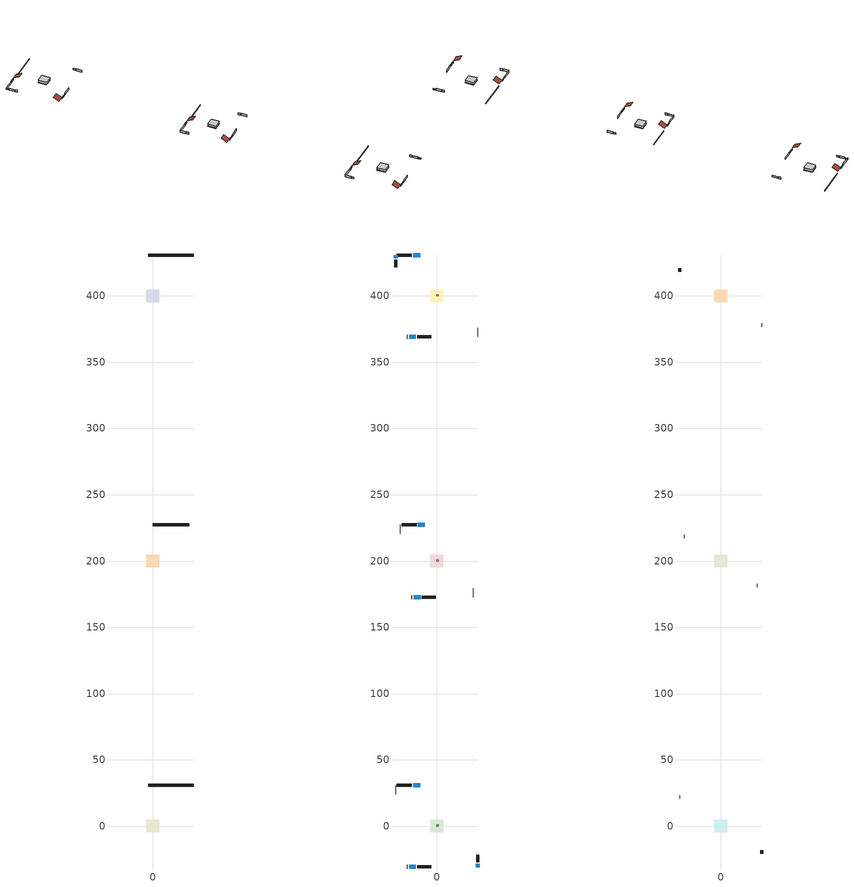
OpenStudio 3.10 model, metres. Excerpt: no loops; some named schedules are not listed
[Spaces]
unit1_crawlspace___unvented_1
 floor foundation (unit1_Slab1_construction): -4.86,-4.86 -4.86,4.86 4.86,4.86 4.86,-4.86 z-0.91
 wall foundation (unit1_FoundationWall1_construction): 30.93,30.93 -3.45,30.93 z-0.91:0
unit2_crawlspace___unvented_1
 floor foundation (unit2_Slab1_2_construction): -4.86,195.14 -4.86,204.86 4.86,204.86 4.86,195.14 z-0.91
 wall foundation (unit2_FoundationWall1_2_construction): 27.49,227.49 -0.01,227.49 z-0.91:0
unit3_crawlspace___unvented_1
 floor foundation (unit3_Slab1_3_construction): -4.86,395.14 -4.86,404.86 4.86,404.86 4.86,395.14 z-0.91
 wall foundation (unit3_FoundationWall1_3_construction): 30.93,430.93 -3.45,430.93 z-0.91:0
unit1_central_ac_and_furnace_airloop_ret_air_space
 floor adiabatic (unit1_AdiabaticConst): 0,0 0,1 1,1 1,0 z0
 wall adiabatic (unit1_AdiabaticConst): 0,0 1,0 1,1 0,1 0,0 z0:1
 ceiling adiabatic (unit1_AdiabaticConst): 1,0 1,1 0,1 0,0 z1
unit1_conditioned_space_1
 floor to unit1_crawlspace___unvented_1 (unit1_Floor1_construction): -4.86,-4.86 -4.86,4.86 4.86,4.86 4.86,-4.86 z0
 wall outside (unit1_AdiabaticWallConstruction_1): -22.73,-30.93 -21.81,-30.93 z0:2.03
 wall outside (unit1_AdiabaticWallConstruction): -20.89,-30.93 -15.67,-30.93 / 30.93,-30.93 30.93,-28.32 / -12.58,30.93 -17.79,30.93 z0:1.16
 wall outside (unit1_Wall3_construction): -14.74,-30.93 -4.23,-30.93 z0:2.44
 wall outside (unit1_Wall2_construction): 30.93,-27.39 30.93,-21.76 z0:2.44
 wall outside (unit1_Wall1_construction): -18.72,30.93 -30,30.93 z0:2.44
 wall adiabatic (unit1_Wall4_construction): -30.93,30.93 -30.93,24.05 z0:2.44
 window (unit1_WindowConstruction_2): -20.89,-30.93 -15.67,-30.93 z0:1.16
 window (unit1_WindowConstruction_1): 30.93,-30.93 30.93,-28.32 z0:1.16
 window (unit1_WindowConstruction): -12.58,30.93 -17.79,30.93 z0:1.16
 door (unit1_Door): -22.73,-30.93 -21.82,-30.93 z0:2.03
unit2_central_ac_and_furnace_airloop_ret_air_space
 floor adiabatic (unit2_AdiabaticConst): 0,200 0,201 1,201 1,200 z0
 wall adiabatic (unit2_AdiabaticConst): 0,200 1,200 1,201 0,201 0,200 z0:1
 ceiling adiabatic (unit2_AdiabaticConst): 1,200 1,201 0,201 0,200 z1
unit2_conditioned_space_1
 floor to unit2_crawlspace___unvented_1 (unit2_Floor1_2_construction): -4.86,195.14 -4.86,204.86 4.86,204.86 4.86,195.14 z0
 wall outside (unit2_AdiabaticWallConstruction_1): -19.29,172.51 -18.37,172.51 z0:2.03
 wall outside (unit2_AdiabaticWallConstruction): -17.44,172.51 -12.23,172.51 / -9.14,227.49 -14.35,227.49 z0:1.16
 wall outside (unit2_Wall3_2_construction): -11.3,172.51 -0.78,172.51 z0:2.44
 wall outside (unit2_Wall1_2_construction): -15.28,227.49 -26.56,227.49 z0:2.44
 wall adiabatic (unit2_Wall4_2_construction): -27.49,227.49 -27.49,220.61 z0:2.44
 wall adiabatic (unit2_Wall2_2_construction): 27.49,172.51 27.49,179.39 z0:2.44
 window (unit2_WindowConstruction_1): -17.44,172.51 -12.23,172.51 z0:1.16
 window (unit2_WindowConstruction): -9.14,227.49 -14.35,227.49 z0:1.16
 door (unit2_Door): -19.29,172.51 -18.37,172.51 z0:2.03
unit3_central_ac_and_furnace_airloop_ret_air_space
 floor adiabatic (unit3_AdiabaticConst): 0,400 0,401 1,401 1,400 z0
 wall adiabatic (unit3_AdiabaticConst): 0,400 1,400 1,401 0,401 0,400 z0:1
 ceiling adiabatic (unit3_AdiabaticConst): 1,400 1,401 0,401 0,400 z1
unit3_conditioned_space_1
 floor to unit3_crawlspace___unvented_1 (unit3_Floor1_3_construction): -4.86,395.14 -4.86,404.86 4.86,404.86 4.86,395.14 z0
 wall outside (unit3_AdiabaticWallConstruction_1): -22.73,369.07 -21.81,369.07 z0:2.03
 wall outside (unit3_AdiabaticWallConstruction): -30.93,430.93 -30.93,428.32 / -20.89,369.07 -15.67,369.07 / -12.58,430.93 -17.79,430.93 z0:1.16
 wall outside (unit3_Wall4_3_construction): -30.93,427.39 -30.93,421.76 z0:2.44
 wall outside (unit3_Wall3_3_construction): -14.74,369.07 -4.23,369.07 z0:2.44
 wall outside (unit3_Wall1_3_construction): -18.72,430.93 -30,430.93 z0:2.44
 wall adiabatic (unit3_Wall2_3_construction): 30.93,369.07 30.93,375.95 z0:2.44
 window (unit3_WindowConstruction_2): -30.93,430.93 -30.93,428.32 z0:1.16
 window (unit3_WindowConstruction_1): -20.89,369.07 -15.67,369.07 z0:1.16
 window (unit3_WindowConstruction): -12.58,430.93 -17.79,430.93 z0:1.16
 door (unit3_Door): -22.73,369.07 -21.82,369.07 z0:2.03
unit1_attic___vented_1
 floor to unit1_conditioned_space_1 (unit1_Floor2_construction_Reversed): -4.86,-4.86 -4.86,4.86 4.86,4.86 4.86,-4.86 z2.44
 wall outside (unit1_Wall6_construction): 30.93,-20.83 30.93,-18.4 z0:2.44
 wall adiabatic (unit1_Wall5_construction): -30.93,23.12 -30.93,20.7 z0:2.44
 roof outside (unit1_Roof2_construction): -23.66,-30.93,2.44 -23.66,-24.43,5.69 -30.93,-24.43,5.69 -30.93,-30.93,2.44
 roof outside (unit1_Roof1_construction): -11.65,30.93,2.44 -11.65,24.43,5.69 -4.38,24.43,5.69 -4.38,30.93,2.44
unit2_attic___vented_1
 floor to unit2_conditioned_space_1 (unit2_Floor2_2_construction_Reversed): -4.86,195.14 -4.86,204.86 4.86,204.86 4.86,195.14 z2.44
 wall adiabatic (unit2_Wall6_2_construction): 27.49,180.32 27.49,182.74 z0:2.44
 wall adiabatic (unit2_Wall5_2_construction): -27.49,219.68 -27.49,217.26 z0:2.44
 roof outside (unit2_Roof2_2_construction): -20.21,172.51,2.44 -20.21,179.02,5.69 -27.49,179.02,5.69 -27.49,172.51,2.44
 roof outside (unit2_Roof1_2_construction): -8.21,227.49,2.44 -8.21,220.98,5.69 -0.94,220.98,5.69 -0.94,227.49,2.44
unit3_attic___vented_1
 floor to unit3_conditioned_space_1 (unit3_Floor2_3_construction_Reversed): -4.86,395.14 -4.86,404.86 4.86,404.86 4.86,395.14 z2.44
 wall outside (unit3_Wall5_3_construction): -30.93,420.83 -30.93,418.4 z0:2.44
 wall adiabatic (unit3_Wall6_3_construction): 30.93,376.88 30.93,379.3 z0:2.44
 roof outside (unit3_Roof2_3_construction): -23.66,369.07,2.44 -23.66,375.57,5.69 -30.93,375.57,5.69 -30.93,369.07,2.44
 roof outside (unit3_Roof1_3_construction): -11.65,430.93,2.44 -11.65,424.43,5.69 -4.38,424.43,5.69 -4.38,430.93,2.44
shading: -15.37,-30.93 -21.19,-30.93 -21.19,-31.54 -15.37,-31.54 z1.46; 30.93,-28.02 30.93,-31.23 31.54,-31.23 31.54,-28.02 z1.46; -18.1,30.93 -12.28,30.93 -12.28,31.54 -18.1,31.54 z1.46; -11.92,172.51 -17.75,172.51 -17.75,171.9 -11.92,171.9 z1.46; -14.65,227.49 -8.83,227.49 -8.83,228.1 -14.65,228.1 z1.46; -30.93,428.02 -30.93,431.23 -31.54,431.23 -31.54,428.02 z1.46; -15.37,369.07 -21.19,369.07 -21.19,368.46 -15.37,368.46 z1.46; -18.1,430.93 -12.28,430.93 -12.28,431.54 -18.1,431.54 z1.46
[Site]
unit1_Buffalo_Niagara_Intl_Ap_NY: Latitude {deg}=42.93; Longitude {deg}=-78.73; Time Zone {hr}=-5; Elevation {m}=215; Terrain=Suburbs; Keep Site Location Information=Yes
[Site:GroundTemperature:Shallow]
4.30207, 2.29327, 2.1324, 3.08568, 6.91256, 10.7216, 14.0239, 16.1158, 16.2935, 14.5921, 11.374, 7.68183
[Site:WaterMainsTemperature]
Calculation Method=Schedule; Temperature Schedule=unit1_mains_temperature_schedule
[Building]
Building 1
[Construction]
unit1_AdiabaticConst: unit1_Adiabatic
unit1_furniture_construction_conditioned_space_1: unit1_furniture_material_conditioned_space_1
unit1_PartitionWallConstruction: unit1_gypsum_board, unit1_wall_stud_and_cavity_5, unit1_gypsum_board
unit1_AdiabaticWallConstruction_1: unit1_wood_siding_2, unit1_wall_rigid_ins, unit1_wall_stud_and_cavity_4, unit1_gypsum_board
unit1_Door: unit1_door_material
unit1_AdiabaticWallConstruction: unit1_wood_siding_1, unit1_wall_rigid_ins, unit1_wall_stud_and_cavity_4, unit1_gypsum_board
unit1_WindowConstruction_2; unit1_WindowConstruction_1; unit1_WindowConstruction: unit1_WindowMaterial
unit1_Slab1_construction: unit1_soil_0_5_in_
unit1_FoundationWall1_construction: unit1_concrete_8_0_in_
unit1_Floor2_construction_Reversed: unit1_gypsum_board, unit1_ceiling_stud_and_cavity, unit1_ceiling_loosefill_ins
unit1_Floor1_construction: unit1_floor_stud_and_cavity, unit1_floor_rigid_ins, unit1_osb_sheathing_0_75_in_, unit1_floor_covering
unit1_Wall6_construction: unit1_wood_siding, unit1_osb_sheathing_0_5_in__2, unit1_wall_stud_and_cavity_3
unit1_Wall5_construction: unit1_osb_sheathing_0_5_in__3, unit1_wall_stud_and_cavity_2
unit1_Wall4_construction: unit1_osb_sheathing_0_5_in__2, unit1_wall_stud_and_cavity_1, unit1_gypsum_board
unit1_Wall3_construction; unit1_Wall2_construction; unit1_Wall1_construction: unit1_wood_siding, unit1_osb_sheathing_0_5_in__1, unit1_wall_stud_and_cavity, unit1_gypsum_board
unit1_Roof2_construction; unit1_Roof1_construction: unit1_asphalt_or_fiberglass_shingles, unit1_roof_rigid_ins, unit1_osb_sheathing_0_5_in_
unit2_AdiabaticConst: unit2_Adiabatic
unit2_furniture_construction_conditioned_space_1: unit2_furniture_material_conditioned_space_1
unit2_PartitionWallConstruction: unit2_gypsum_board, unit2_wall_stud_and_cavity_4, unit2_gypsum_board
unit2_AdiabaticWallConstruction_1: unit2_wood_siding_2, unit2_wall_rigid_ins, unit2_wall_stud_and_cavity_3, unit2_gypsum_board
unit2_Door: unit2_door_material
unit2_AdiabaticWallConstruction: unit2_wood_siding_1, unit2_wall_rigid_ins, unit2_wall_stud_and_cavity_3, unit2_gypsum_board
unit2_WindowConstruction_1; unit2_WindowConstruction: unit2_WindowMaterial
unit2_Slab1_2_construction: unit2_soil_0_5_in_
unit2_FoundationWall1_2_construction: unit2_concrete_8_0_in_
unit2_Floor2_2_construction_Reversed: unit2_gypsum_board, unit2_ceiling_stud_and_cavity, unit2_ceiling_loosefill_ins
unit2_Floor1_2_construction: unit2_floor_stud_and_cavity, unit2_floor_rigid_ins, unit2_osb_sheathing_0_75_in_, unit2_floor_covering
unit2_Wall6_2_construction: unit2_osb_sheathing_0_5_in__5, unit2_wall_stud_and_cavity_2
unit2_Wall5_2_construction: unit2_osb_sheathing_0_5_in__4, unit2_wall_stud_and_cavity_2
unit2_Wall4_2_construction: unit2_osb_sheathing_0_5_in__3, unit2_wall_stud_and_cavity_1, unit2_gypsum_board
unit2_Wall3_2_construction: unit2_wood_siding, unit2_osb_sheathing_0_5_in__2, unit2_wall_stud_and_cavity, unit2_gypsum_board
unit2_Wall2_2_construction: unit2_osb_sheathing_0_5_in__2, unit2_wall_stud_and_cavity_1, unit2_gypsum_board
unit2_Wall1_2_construction: unit2_wood_siding, unit2_osb_sheathing_0_5_in__1, unit2_wall_stud_and_cavity, unit2_gypsum_board
unit2_Roof2_2_construction; unit2_Roof1_2_construction: unit2_asphalt_or_fiberglass_shingles, unit2_roof_rigid_ins, unit2_osb_sheathing_0_5_in_
unit3_AdiabaticConst: unit3_Adiabatic
unit3_furniture_construction_conditioned_space_1: unit3_furniture_material_conditioned_space_1
unit3_PartitionWallConstruction: unit3_gypsum_board, unit3_wall_stud_and_cavity_5, unit3_gypsum_board
unit3_AdiabaticWallConstruction_1: unit3_wood_siding_2, unit3_wall_rigid_ins, unit3_wall_stud_and_cavity_4, unit3_gypsum_board
unit3_Door: unit3_door_material
unit3_AdiabaticWallConstruction: unit3_wood_siding_1, unit3_wall_rigid_ins, unit3_wall_stud_and_cavity_4, unit3_gypsum_board
unit3_WindowConstruction_2; unit3_WindowConstruction_1; unit3_WindowConstruction: unit3_WindowMaterial
unit3_Slab1_3_construction: unit3_soil_0_5_in_
unit3_FoundationWall1_3_construction: unit3_concrete_8_0_in_
unit3_Floor2_3_construction_Reversed: unit3_gypsum_board, unit3_ceiling_stud_and_cavity, unit3_ceiling_loosefill_ins
unit3_Floor1_3_construction: unit3_floor_stud_and_cavity, unit3_floor_rigid_ins, unit3_osb_sheathing_0_75_in_, unit3_floor_covering
unit3_Wall6_3_construction: unit3_osb_sheathing_0_5_in__3, unit3_wall_stud_and_cavity_3
unit3_Wall5_3_construction: unit3_wood_siding, unit3_osb_sheathing_0_5_in__2, unit3_wall_stud_and_cavity_2
unit3_Wall4_3_construction; unit3_Wall3_3_construction: unit3_wood_siding, unit3_osb_sheathing_0_5_in__2, unit3_wall_stud_and_cavity, unit3_gypsum_board
unit3_Wall2_3_construction: unit3_osb_sheathing_0_5_in__2, unit3_wall_stud_and_cavity_1, unit3_gypsum_board
unit3_Wall1_3_construction: unit3_wood_siding, unit3_osb_sheathing_0_5_in__1, unit3_wall_stud_and_cavity, unit3_gypsum_board
unit3_Roof2_3_construction; unit3_Roof1_3_construction: unit3_asphalt_or_fiberglass_shingles, unit3_roof_rigid_ins, unit3_osb_sheathing_0_5_in_
[Material:NoMass] Roughness=Rough; Thermal Resistance {m2-K/W}=176.1
unit1_Adiabatic; unit2_Adiabatic; unit3_Adiabatic
[Material] Roughness=Rough
Name | Thickness {m} | Conductivity {W/m-K} | Density {kg/m3} | Specific Heat {J/kg-K} | Thermal Absorptance | Solar Absorptance | Visible Absorptance
unit1_furniture_material_conditioned_space_1; unit2_furniture_material_conditioned_space_1; unit3_furniture_material_conditioned_space_1 | 0.1524 | 0.115458 | 640.8 | 1214.23 | 0.9 | 0.6 | 0.6
unit1_wall_stud_and_cavity_5; unit2_wall_stud_and_cavity_4; unit3_wall_stud_and_cavity_5 | 0.0889 | 0.391764 | 83.0341 | 1211.67 | 0.9 | 0.7 | 0.7
unit1_wood_siding_2; unit1_wood_siding_1; unit2_wood_siding_2; unit2_wood_siding_1; unit3_wood_siding_2; unit3_wood_siding_1 | 0.0254 | 0.102417 | 544.68 | 1172.36
unit1_door_material; unit2_door_material; unit3_door_material | 0.04445 | 0.0716541 | 512.64 | 1214.23 | 0.9 | 0.7 | 0.7
unit1_wall_stud_and_cavity_4; unit2_wall_stud_and_cavity_3; unit3_wall_stud_and_cavity_4 | 0.0889 | 0.380278 | 52.3479 | 1209.89 | 0.9 | 0.7 | 0.7
unit1_wall_rigid_ins; unit2_wall_rigid_ins; unit3_wall_rigid_ins | 0.512978 | 0.029427 | 32.04 | 1214.23 | 0.9 | 0.7 | 0.7
unit1_soil_0_5_in_; unit2_soil_0_5_in_; unit3_soil_0_5_in_ | 0.0127 | 1.731 | 1842.3 | 418.7 | 0.9 | 0.7 | 0.7
unit1_concrete_8_0_in_; unit2_concrete_8_0_in_; unit3_concrete_8_0_in_ | 0.2032 | 1.803125 | 2242.8 | 837.4 | 0.9 | 0.7 | 0.7
unit1_ceiling_stud_and_cavity; unit2_ceiling_stud_and_cavity; unit3_ceiling_stud_and_cavity | 0.1397 | 0.0824711 | 65.682 | 1177.47 | 0.9 | 0.7 | 0.7
unit1_ceiling_loosefill_ins; unit2_ceiling_loosefill_ins; unit3_ceiling_loosefill_ins | 0.169333 | 0.0480833 | 16.02 | 1046.75 | 0.9 | 0.7 | 0.7
unit1_floor_covering; unit2_floor_covering; unit3_floor_covering | 0.0127 | 0.0433444 | 54.468 | 1339.84 | 0.9 | 0.6 | 0.6
unit1_osb_sheathing_0_75_in_; unit2_osb_sheathing_0_75_in_; unit3_osb_sheathing_0_75_in_ | 0.01905 | 0.115458 | 512.64 | 1214.23 | 0.9 | 0.7 | 0.7
unit1_floor_rigid_ins; unit2_floor_rigid_ins; unit3_floor_rigid_ins | 0.103632 | 0.029427 | 32.04 | 1214.23 | 0.9 | 0.7 | 0.7
unit1_floor_stud_and_cavity; unit2_floor_stud_and_cavity; unit3_floor_stud_and_cavity | 0.1397 | 0.21683 | 92.3553 | 1139.71 | 0.9 | 0.7 | 0.7
unit1_wall_stud_and_cavity_3; unit3_wall_stud_and_cavity_2 | 0.1397 | 0.727959 | 139.0536 | 1170.24 | 0.9 | 0.6 | 0.6
unit1_wall_stud_and_cavity_2; unit2_wall_stud_and_cavity_2; unit3_wall_stud_and_cavity_3 | 0.1397 | 0.393673 | 139.0536 | 1170.24 | 0.9 | 0.6 | 0.6
unit1_osb_sheathing_0_5_in__3; unit1_osb_sheathing_0_5_in__2; unit2_osb_sheathing_0_5_in__5; unit2_osb_sheathing_0_5_in__4; unit2_osb_sheathing_0_5_in__3; unit2_osb_sheathing_0_5_in__2; unit3_osb_sheathing_0_5_in__3; unit3_osb_sheathing_0_5_in__2 | 0.0127 | 0.115458 | 512.64 | 1214.23
unit1_wall_stud_and_cavity_1; unit2_wall_stud_and_cavity_1; unit3_wall_stud_and_cavity_1 | 0.1397 | 0.506836 | 139.0536 | 1170.24 | 0.9 | 0.7 | 0.7
unit1_gypsum_board; unit2_gypsum_board; unit3_gypsum_board | 0.0127 | 0.160291 | 801 | 837.4 | 0.9 | 0.6 | 0.6
unit1_wall_stud_and_cavity; unit2_wall_stud_and_cavity; unit3_wall_stud_and_cavity | 0.1397 | 0.0929022 | 139.0536 | 1170.24 | 0.9 | 0.7 | 0.7
unit1_osb_sheathing_0_5_in__1; unit2_osb_sheathing_0_5_in__1; unit3_osb_sheathing_0_5_in__1 | 0.0127 | 0.115458 | 512.64 | 1214.23 | 0.9 | 0.7 | 0.7
unit1_wood_siding; unit2_wood_siding; unit3_wood_siding | 0.0254 | 0.102417 | 544.68 | 1172.36 | 0.9 | 0.7 | 0.7
unit1_osb_sheathing_0_5_in_; unit2_osb_sheathing_0_5_in_; unit3_osb_sheathing_0_5_in_ | 0.0127 | 0.115458 | 512.64 | 1214.23 | 0.9 | 0.6 | 0.6
unit1_roof_rigid_ins; unit2_roof_rigid_ins; unit3_roof_rigid_ins | 0.00281632 | 0.029427 | 32.04 | 1214.23 | 0.9 | 0.7 | 0.7
unit1_asphalt_or_fiberglass_shingles; unit2_asphalt_or_fiberglass_shingles; unit3_asphalt_or_fiberglass_shingles | 0.00635 | 0.162714 | 1121.4 | 1465.45 | 0.9 | 0.85 | 0.85
[WindowMaterial:SimpleGlazingSystem] U-Factor {W/m2-K}=2.10086; Solar Heat Gain Coefficient=0.3
unit1_WindowMaterial; unit2_WindowMaterial; unit3_WindowMaterial
[Foundation:Kiva:Settings]
Soil Conductivity {W/m-K}=1.731; Soil Density {kg/m3}=1842.3; Soil Specific Heat {J/kg-K}=418.7; Ground Solar Absorptivity=0.9; Ground Thermal Absorptivity=0.9; Ground Surface Roughness {m}=0.03; Far-Field Width {m}=40; Deep-Ground Boundary Condition=ZeroFlux; Deep-Ground Depth {m}=40; Minimum Cell Dimension {m}=0.2; Maximum Cell Growth Coefficient=3; Simulation Timestep=Timestep
[ElectricEquipment]
Name | Electric Equipment Definition | Space or SpaceType | Schedule
unit1_mech_vent_bath_fan_0 | unit1_mech_vent_bath_fan_0 | unit1_conditioned_space_1 | unit1_mech_vent_bath_fan_0_schedule
unit1_mech_vent_range_fan_0 | unit1_mech_vent_range_fan_0 | unit1_conditioned_space_1 | unit1_mech_vent_range_fan_0_schedule
unit1_mech_vent_house_fan_cfis | unit1_mech_vent_house_fan_cfis | unit1_conditioned_space_1 | unit1_mech_vent_house_fan_cfis_schedule
unit1_mech_vent_house_fan | unit1_mech_vent_house_fan | unit1_conditioned_space_1 | unit1_mech_vent_house_fan_schedule
unit1_whole_house_fan | unit1_whole_house_fan | unit1_conditioned_space_1 | Always On Discrete
unit1_misc_plug_loads | unit1_misc_plug_loads | unit1_conditioned_space_1 | unit1_plug_loads_other
unit1_misc_tv | unit1_misc_tv | unit1_conditioned_space_1 | unit1_plug_loads_tv
unit1_cooking_range | unit1_cooking_range | unit1_conditioned_space_1 | unit1_cooking_range
unit1_fridge | unit1_fridge | unit1_conditioned_space_1 | unit1_fridge_schedule
unit1_dishwasher | unit1_dishwasher | unit1_conditioned_space_1 | unit1_dishwasher
unit1_clothes_dryer | unit1_clothes_dryer | unit1_conditioned_space_1 | unit1_clothes_dryer
unit1_clothes_washer | unit1_clothes_washer | unit1_conditioned_space_1 | unit1_clothes_washer
unit1_ceiling_fan | unit1_ceiling_fan | unit1_conditioned_space_1 | unit1_ceiling_fan
unit2_mech_vent_bath_fan_0 | unit2_mech_vent_bath_fan_0 | unit2_conditioned_space_1 | unit2_mech_vent_bath_fan_0_schedule
unit2_mech_vent_range_fan_0 | unit2_mech_vent_range_fan_0 | unit2_conditioned_space_1 | unit2_mech_vent_range_fan_0_schedule
unit2_mech_vent_house_fan_cfis | unit2_mech_vent_house_fan_cfis | unit2_conditioned_space_1 | unit2_mech_vent_house_fan_cfis_schedule
unit2_mech_vent_house_fan | unit2_mech_vent_house_fan | unit2_conditioned_space_1 | unit2_mech_vent_house_fan_schedule
unit2_whole_house_fan | unit2_whole_house_fan | unit2_conditioned_space_1 | unit2_Always_On_Discrete
unit2_misc_plug_loads | unit2_misc_plug_loads | unit2_conditioned_space_1 | unit2_plug_loads_other
unit2_misc_tv | unit2_misc_tv | unit2_conditioned_space_1 | unit2_plug_loads_tv
unit2_cooking_range | unit2_cooking_range | unit2_conditioned_space_1 | unit2_cooking_range
unit2_fridge | unit2_fridge | unit2_conditioned_space_1 | unit2_fridge_schedule
unit2_dishwasher | unit2_dishwasher | unit2_conditioned_space_1 | unit2_dishwasher
unit2_clothes_dryer | unit2_clothes_dryer | unit2_conditioned_space_1 | unit2_clothes_dryer
unit2_clothes_washer | unit2_clothes_washer | unit2_conditioned_space_1 | unit2_clothes_washer
unit2_ceiling_fan | unit2_ceiling_fan | unit2_conditioned_space_1 | unit2_ceiling_fan
unit3_mech_vent_bath_fan_0 | unit3_mech_vent_bath_fan_0 | unit3_conditioned_space_1 | unit3_mech_vent_bath_fan_0_schedule
unit3_mech_vent_range_fan_0 | unit3_mech_vent_range_fan_0 | unit3_conditioned_space_1 | unit3_mech_vent_range_fan_0_schedule
unit3_mech_vent_house_fan_cfis | unit3_mech_vent_house_fan_cfis | unit3_conditioned_space_1 | unit3_mech_vent_house_fan_cfis_schedule
unit3_mech_vent_house_fan | unit3_mech_vent_house_fan | unit3_conditioned_space_1 | unit3_mech_vent_house_fan_schedule
unit3_whole_house_fan | unit3_whole_house_fan | unit3_conditioned_space_1 | unit3_Always_On_Discrete
unit3_misc_plug_loads | unit3_misc_plug_loads | unit3_conditioned_space_1 | unit3_plug_loads_other
unit3_misc_tv | unit3_misc_tv | unit3_conditioned_space_1 | unit3_plug_loads_tv
unit3_cooking_range | unit3_cooking_range | unit3_conditioned_space_1 | unit3_cooking_range
unit3_dishwasher | unit3_dishwasher | unit3_conditioned_space_1 | unit3_dishwasher
unit3_clothes_dryer | unit3_clothes_dryer | unit3_conditioned_space_1 | unit3_clothes_dryer
unit3_clothes_washer | unit3_clothes_washer | unit3_conditioned_space_1 | unit3_clothes_washer
unit3_ceiling_fan | unit3_ceiling_fan | unit3_conditioned_space_1 | unit3_ceiling_fan
unit3_fridge | unit3_fridge | unit3_conditioned_space_1 | unit3_fridge_schedule
[ElectricEquipment:Definition] Design Level Calculation Method=EquipmentLevel
Name | Design Level {W} | Fraction Latent | Fraction Radiant | Fraction Lost
unit1_mech_vent_bath_fan_0; unit2_mech_vent_bath_fan_0; unit3_mech_vent_bath_fan_0 | 15 | 0 | 0 | 1
unit1_mech_vent_range_fan_0; unit2_mech_vent_range_fan_0; unit3_mech_vent_range_fan_0 | 30 | 0 | 0 | 1
unit1_mech_vent_house_fan_cfis; unit2_mech_vent_house_fan_cfis; unit3_mech_vent_house_fan_cfis | 0 | 0 | 0 | 0
unit1_mech_vent_house_fan; unit1_whole_house_fan; unit2_mech_vent_house_fan; unit2_whole_house_fan; unit3_mech_vent_house_fan; unit3_whole_house_fan | 0 | 0 | 0 | 1
unit1_misc_plug_loads | 172.229 | 0.045 | 0.513 | 0.1
unit1_misc_tv | 328.855 | 0 | 0.6 | 0
unit1_cooking_range | 227.615 | 0.16 | 0.384 | 0.2
unit1_fridge; unit2_fridge; unit3_fridge | 74.7717 | 0 | 0.6 | 0
unit1_dishwasher | 1239.2 | 0.3 | 0.18 | 0.4
unit1_clothes_dryer | 1291.22 | 0.015 | 0.081 | 0.85
unit1_clothes_washer | 1633.53 | 0.03 | 0.162 | 0.7
unit1_ceiling_fan | 27.5993 | 0 | 0.558 | 0
unit2_misc_plug_loads | 173.138 | 0.045 | 0.513 | 0.1
unit2_misc_tv | 328.852 | 0 | 0.6 | 0
unit2_cooking_range | 178.198 | 0.16 | 0.384 | 0.2
unit2_dishwasher | 1738.7 | 0.3 | 0.18 | 0.4
unit2_clothes_dryer | 783.344 | 0.015 | 0.081 | 0.85
unit2_clothes_washer | 1137.65 | 0.03 | 0.162 | 0.7
unit2_ceiling_fan | 28.0058 | 0 | 0.558 | 0
unit3_misc_plug_loads | 173.242 | 0.045 | 0.513 | 0.1
unit3_misc_tv | 338.315 | 0 | 0.6 | 0
unit3_cooking_range | 190.724 | 0.16 | 0.384 | 0.2
unit3_dishwasher | 2297.57 | 0.3 | 0.18 | 0.4
unit3_clothes_dryer | 973.603 | 0.015 | 0.081 | 0.85
unit3_clothes_washer | 1251.72 | 0.03 | 0.162 | 0.7
unit3_ceiling_fan | 27.855 | 0 | 0.558 | 0
[EnergyManagementSystem:Actuator]
Name | Actuated Component | Actuated Component Type | Actuated Component Control Type | Zone or Space
unit1_mech_vent_house_fan_latent_load_act | unit1_mech_vent_house_fan_latent_load | OtherEquipment | Power Level | unit1_conditioned_space_1
unit1_mech_vent_house_fan_sensible_load_act | unit1_mech_vent_house_fan_sensible_load | OtherEquipment | Power Level | unit1_conditioned_space_1
unit1_mech_vent_house_fan_cfis_act | unit1_mech_vent_house_fan_cfis | ElectricEquipment | Electricity Rate | unit1_conditioned_space_1
unit1_whole_house_fan_act | unit1_whole_house_fan | ElectricEquipment | Electricity Rate | unit1_conditioned_space_1
unit1_central_ac_and_furnace_airloop_0_SupSensLkToDZ_act | unit1_central_ac_and_furnace_airloop_0_SupSensLkToDZ | OtherEquipment | Power Level | unit1_crawlspace___unvented_1
unit1_central_ac_and_furnace_airloop_0_RetCondToDZ_act | unit1_central_ac_and_furnace_airloop_0_RetCondToDZ | OtherEquipment | Power Level | unit1_crawlspace___unvented_1
unit1_central_ac_and_furnace_airloop_0_SupCondToDZ_act | unit1_central_ac_and_furnace_airloop_0_SupCondToDZ | OtherEquipment | Power Level | unit1_crawlspace___unvented_1
unit1_central_ac_and_furnace_airloop_0_RetLatLkToRP_act | unit1_central_ac_and_furnace_airloop_0_RetLatLkToRP | OtherEquipment | Power Level | unit1_central_ac_and_furnace_airloop_ret_air_space
unit1_central_ac_and_furnace_airloop_0_RetSensLkToRP_act | unit1_central_ac_and_furnace_airloop_0_RetSensLkToRP | OtherEquipment | Power Level | unit1_central_ac_and_furnace_airloop_ret_air_space
unit1_central_ac_and_furnace_airloop_0_RetCondToRP_act | unit1_central_ac_and_furnace_airloop_0_RetCondToRP | OtherEquipment | Power Level | unit1_central_ac_and_furnace_airloop_ret_air_space
unit1_central_ac_and_furnace_airloop_0_SupCondToLv_act | unit1_central_ac_and_furnace_airloop_0_SupCondToLv | OtherEquipment | Power Level | unit1_conditioned_space_1
unit1_central_ac_and_furnace_airloop_0_SupLatLkToCond_act | unit1_central_ac_and_furnace_airloop_0_SupLatLkToCond | OtherEquipment | Power Level | unit1_conditioned_space_1
unit1_central_ac_and_furnace_airloop_0_SupSensLkToCond_act | unit1_central_ac_and_furnace_airloop_0_SupSensLkToCond | OtherEquipment | Power Level | unit1_conditioned_space_1
unit1_central_ac_and_furnace_airloop_0_SupLatLkToDZ_act | unit1_central_ac_and_furnace_airloop_0_SupLatLkToDZ | OtherEquipment | Power Level | unit1_crawlspace___unvented_1
unit1_water_heater_ec_adj_act | unit1_water_heater_energy_adjustment1 | OtherEquipment | Power Level | unit1_conditioned_space_1
unit2_mech_vent_house_fan_latent_load_act | unit2_mech_vent_house_fan_latent_load | OtherEquipment | Power Level | unit2_conditioned_space_1
unit2_mech_vent_house_fan_sensible_load_act | unit2_mech_vent_house_fan_sensible_load | OtherEquipment | Power Level | unit2_conditioned_space_1
unit2_mech_vent_house_fan_cfis_act | unit2_mech_vent_house_fan_cfis | ElectricEquipment | Electricity Rate | unit2_conditioned_space_1
unit2_whole_house_fan_act | unit2_whole_house_fan | ElectricEquipment | Electricity Rate | unit2_conditioned_space_1
unit2_central_ac_and_furnace_airloop_0_SupLatLkToDZ_act | unit2_central_ac_and_furnace_airloop_0_SupLatLkToDZ | OtherEquipment | Power Level | unit2_crawlspace___unvented_1
unit2_central_ac_and_furnace_airloop_0_SupSensLkToDZ_act | unit2_central_ac_and_furnace_airloop_0_SupSensLkToDZ | OtherEquipment | Power Level | unit2_crawlspace___unvented_1
unit2_central_ac_and_furnace_airloop_0_RetCondToDZ_act | unit2_central_ac_and_furnace_airloop_0_RetCondToDZ | OtherEquipment | Power Level | unit2_crawlspace___unvented_1
unit2_central_ac_and_furnace_airloop_0_SupCondToDZ_act | unit2_central_ac_and_furnace_airloop_0_SupCondToDZ | OtherEquipment | Power Level | unit2_crawlspace___unvented_1
unit2_central_ac_and_furnace_airloop_0_RetLatLkToRP_act | unit2_central_ac_and_furnace_airloop_0_RetLatLkToRP | OtherEquipment | Power Level | unit2_central_ac_and_furnace_airloop_ret_air_space
unit2_central_ac_and_furnace_airloop_0_RetSensLkToRP_act | unit2_central_ac_and_furnace_airloop_0_RetSensLkToRP | OtherEquipment | Power Level | unit2_central_ac_and_furnace_airloop_ret_air_space
unit2_central_ac_and_furnace_airloop_0_RetCondToRP_act | unit2_central_ac_and_furnace_airloop_0_RetCondToRP | OtherEquipment | Power Level | unit2_central_ac_and_furnace_airloop_ret_air_space
unit2_central_ac_and_furnace_airloop_0_SupCondToLv_act | unit2_central_ac_and_furnace_airloop_0_SupCondToLv | OtherEquipment | Power Level | unit2_conditioned_space_1
unit2_central_ac_and_furnace_airloop_0_SupLatLkToCond_act | unit2_central_ac_and_furnace_airloop_0_SupLatLkToCond | OtherEquipment | Power Level | unit2_conditioned_space_1
unit2_central_ac_and_furnace_airloop_0_SupSensLkToCond_act | unit2_central_ac_and_furnace_airloop_0_SupSensLkToCond | OtherEquipment | Power Level | unit2_conditioned_space_1
unit2_water_heater_ec_adj_act | unit2_water_heater_energy_adjustment1 | OtherEquipment | Power Level | unit2_conditioned_space_1
unit3_mech_vent_house_fan_latent_load_act | unit3_mech_vent_house_fan_latent_load | OtherEquipment | Power Level | unit3_conditioned_space_1
unit3_mech_vent_house_fan_sensible_load_act | unit3_mech_vent_house_fan_sensible_load | OtherEquipment | Power Level | unit3_conditioned_space_1
unit3_mech_vent_house_fan_cfis_act | unit3_mech_vent_house_fan_cfis | ElectricEquipment | Electricity Rate | unit3_conditioned_space_1
unit3_whole_house_fan_act | unit3_whole_house_fan | ElectricEquipment | Electricity Rate | unit3_conditioned_space_1
unit3_central_ac_and_furnace_airloop_0_SupLatLkToDZ_act | unit3_central_ac_and_furnace_airloop_0_SupLatLkToDZ | OtherEquipment | Power Level | unit3_crawlspace___unvented_1
unit3_central_ac_and_furnace_airloop_0_SupSensLkToDZ_act | unit3_central_ac_and_furnace_airloop_0_SupSensLkToDZ | OtherEquipment | Power Level | unit3_crawlspace___unvented_1
unit3_central_ac_and_furnace_airloop_0_RetCondToDZ_act | unit3_central_ac_and_furnace_airloop_0_RetCondToDZ | OtherEquipment | Power Level | unit3_crawlspace___unvented_1
unit3_central_ac_and_furnace_airloop_0_SupCondToDZ_act | unit3_central_ac_and_furnace_airloop_0_SupCondToDZ | OtherEquipment | Power Level | unit3_crawlspace___unvented_1
unit3_central_ac_and_furnace_airloop_0_RetLatLkToRP_act | unit3_central_ac_and_furnace_airloop_0_RetLatLkToRP | OtherEquipment | Power Level | unit3_central_ac_and_furnace_airloop_ret_air_space
unit3_central_ac_and_furnace_airloop_0_RetSensLkToRP_act | unit3_central_ac_and_furnace_airloop_0_RetSensLkToRP | OtherEquipment | Power Level | unit3_central_ac_and_furnace_airloop_ret_air_space
unit3_central_ac_and_furnace_airloop_0_RetCondToRP_act | unit3_central_ac_and_furnace_airloop_0_RetCondToRP | OtherEquipment | Power Level | unit3_central_ac_and_furnace_airloop_ret_air_space
unit3_central_ac_and_furnace_airloop_0_SupCondToLv_act | unit3_central_ac_and_furnace_airloop_0_SupCondToLv | OtherEquipment | Power Level | unit3_conditioned_space_1
unit3_central_ac_and_furnace_airloop_0_SupLatLkToCond_act | unit3_central_ac_and_furnace_airloop_0_SupLatLkToCond | OtherEquipment | Power Level | unit3_conditioned_space_1
unit3_central_ac_and_furnace_airloop_0_SupSensLkToCond_act | unit3_central_ac_and_furnace_airloop_0_SupSensLkToCond | OtherEquipment | Power Level | unit3_conditioned_space_1
unit3_water_heater_ec_adj_act | unit3_water_heater_energy_adjustment1 | OtherEquipment | Power Level | unit3_conditioned_space_1
[SpaceInfiltration:DesignFlowRate] Density Basis=Outdoor
Name | Space or SpaceType | Schedule | Design Flow Rate Calculation Method | Design Flow Rate {m3/s} | Air Changes per Hour {1/hr} | Constant Term Coefficient | Temperature Term Coefficient | Velocity Term Coefficient | Velocity Squared Term Coefficient
unit1_infil_flow; unit1_whole_house_fan_flow; unit1_natural_vent_flow | unit1_conditioned_space_1 | Always On Discrete | Flow/Space | 0
unit1_crawlspace_unvented_1_duct_leakage_imbalance_infil_flow | unit1_crawlspace___unvented_1 | Always On Discrete | Flow/Space | 0
unit1_infil_crawlspace___unvented_1 | unit1_crawlspace___unvented_1 | Always On Discrete | AirChanges/Hour |  | 0.1 | 1 | 0 | 0 | 0
unit2_infil_flow; unit2_whole_house_fan_flow; unit2_natural_vent_flow | unit2_conditioned_space_1 | unit2_Always_On_Discrete | Flow/Space | 0
unit2_crawlspace_unvented_1_duct_leakage_imbalance_infil_flow | unit2_crawlspace___unvented_1 | unit2_Always_On_Discrete | Flow/Space | 0
unit2_infil_crawlspace___unvented_1 | unit2_crawlspace___unvented_1 | unit2_Always_On_Discrete | AirChanges/Hour |  | 0.1 | 1 | 0 | 0 | 0
unit3_infil_flow; unit3_whole_house_fan_flow; unit3_natural_vent_flow | unit3_conditioned_space_1 | unit3_Always_On_Discrete | Flow/Space | 0
unit3_crawlspace_unvented_1_duct_leakage_imbalance_infil_flow | unit3_crawlspace___unvented_1 | unit3_Always_On_Discrete | Flow/Space | 0
unit3_infil_crawlspace___unvented_1 | unit3_crawlspace___unvented_1 | unit3_Always_On_Discrete | AirChanges/Hour |  | 0.1 | 1 | 0 | 0 | 0
[OtherEquipment]
Name | Other Equipment Definition | Space or SpaceType | Schedule | Fuel Type
unit1_mech_vent_house_fan_latent_load | unit1_mech_vent_house_fan_latent_load | unit1_conditioned_space_1 | Always On Discrete
unit1_mech_vent_house_fan_sensible_load | unit1_mech_vent_house_fan_sensible_load | unit1_conditioned_space_1 | Always On Discrete
unit1_central_ac_and_furnace_airloop_0_SupLatLkToDZ | unit1_central_ac_and_furnace_airloop_0_SupLatLkToDZ | unit1_crawlspace___unvented_1 | Always On Discrete
unit1_central_ac_and_furnace_airloop_0_SupSensLkToDZ | unit1_central_ac_and_furnace_airloop_0_SupSensLkToDZ | unit1_crawlspace___unvented_1 | Always On Discrete
unit1_central_ac_and_furnace_airloop_0_RetCondToDZ | unit1_central_ac_and_furnace_airloop_0_RetCondToDZ | unit1_crawlspace___unvented_1 | Always On Discrete
unit1_central_ac_and_furnace_airloop_0_SupCondToDZ | unit1_central_ac_and_furnace_airloop_0_SupCondToDZ | unit1_crawlspace___unvented_1 | Always On Discrete
unit1_central_ac_and_furnace_airloop_0_RetLatLkToRP | unit1_central_ac_and_furnace_airloop_0_RetLatLkToRP | unit1_central_ac_and_furnace_airloop_ret_air_space | Always On Discrete
unit1_central_ac_and_furnace_airloop_0_RetSensLkToRP | unit1_central_ac_and_furnace_airloop_0_RetSensLkToRP | unit1_central_ac_and_furnace_airloop_ret_air_space | Always On Discrete
unit1_central_ac_and_furnace_airloop_0_RetCondToRP | unit1_central_ac_and_furnace_airloop_0_RetCondToRP | unit1_central_ac_and_furnace_airloop_ret_air_space | Always On Discrete
unit1_central_ac_and_furnace_airloop_0_SupCondToLv | unit1_central_ac_and_furnace_airloop_0_SupCondToLv | unit1_conditioned_space_1 | Always On Discrete
unit1_central_ac_and_furnace_airloop_0_SupLatLkToCond | unit1_central_ac_and_furnace_airloop_0_SupLatLkToCond | unit1_conditioned_space_1 | Always On Discrete
unit1_central_ac_and_furnace_airloop_0_SupSensLkToCond | unit1_central_ac_and_furnace_airloop_0_SupSensLkToCond | unit1_conditioned_space_1 | Always On Discrete
unit1_general_water_use_latent | unit1_general_water_use_latent | unit1_conditioned_space_1 | unit1_general_water_use_schedule
unit1_general_water_use_sensible | unit1_general_water_use_sensible | unit1_conditioned_space_1 | unit1_general_water_use_schedule
unit1_cooking_range_1 | unit1_cooking_range_2 | unit1_conditioned_space_1 | unit1_cooking_range | NaturalGas
unit1_clothes_dryer_1 | unit1_clothes_dryer_2 | unit1_conditioned_space_1 | unit1_clothes_dryer | NaturalGas
unit1_water_heater_energy_adjustment1 | unit1_water_heater_energy_adjustment1 | unit1_conditioned_space_1 | Always On Discrete | NaturalGas
unit2_mech_vent_house_fan_latent_load | unit2_mech_vent_house_fan_latent_load | unit2_conditioned_space_1 | unit2_Always_On_Discrete
unit2_mech_vent_house_fan_sensible_load | unit2_mech_vent_house_fan_sensible_load | unit2_conditioned_space_1 | unit2_Always_On_Discrete
unit2_central_ac_and_furnace_airloop_0_SupLatLkToDZ | unit2_central_ac_and_furnace_airloop_0_SupLatLkToDZ | unit2_crawlspace___unvented_1 | unit2_Always_On_Discrete
unit2_central_ac_and_furnace_airloop_0_SupSensLkToDZ | unit2_central_ac_and_furnace_airloop_0_SupSensLkToDZ | unit2_crawlspace___unvented_1 | unit2_Always_On_Discrete
unit2_central_ac_and_furnace_airloop_0_RetCondToDZ | unit2_central_ac_and_furnace_airloop_0_RetCondToDZ | unit2_crawlspace___unvented_1 | unit2_Always_On_Discrete
unit2_central_ac_and_furnace_airloop_0_SupCondToDZ | unit2_central_ac_and_furnace_airloop_0_SupCondToDZ | unit2_crawlspace___unvented_1 | unit2_Always_On_Discrete
unit2_central_ac_and_furnace_airloop_0_RetLatLkToRP | unit2_central_ac_and_furnace_airloop_0_RetLatLkToRP | unit2_central_ac_and_furnace_airloop_ret_air_space | unit2_Always_On_Discrete
unit2_central_ac_and_furnace_airloop_0_RetSensLkToRP | unit2_central_ac_and_furnace_airloop_0_RetSensLkToRP | unit2_central_ac_and_furnace_airloop_ret_air_space | unit2_Always_On_Discrete
unit2_central_ac_and_furnace_airloop_0_RetCondToRP | unit2_central_ac_and_furnace_airloop_0_RetCondToRP | unit2_central_ac_and_furnace_airloop_ret_air_space | unit2_Always_On_Discrete
unit2_central_ac_and_furnace_airloop_0_SupCondToLv | unit2_central_ac_and_furnace_airloop_0_SupCondToLv | unit2_conditioned_space_1 | unit2_Always_On_Discrete
unit2_central_ac_and_furnace_airloop_0_SupLatLkToCond | unit2_central_ac_and_furnace_airloop_0_SupLatLkToCond | unit2_conditioned_space_1 | unit2_Always_On_Discrete
unit2_central_ac_and_furnace_airloop_0_SupSensLkToCond | unit2_central_ac_and_furnace_airloop_0_SupSensLkToCond | unit2_conditioned_space_1 | unit2_Always_On_Discrete
unit2_general_water_use_latent | unit2_general_water_use_latent | unit2_conditioned_space_1 | unit2_general_water_use_schedule
unit2_general_water_use_sensible | unit2_general_water_use_sensible | unit2_conditioned_space_1 | unit2_general_water_use_schedule
unit2_cooking_range_1 | unit2_cooking_range_2 | unit2_conditioned_space_1 | unit2_cooking_range | NaturalGas
unit2_clothes_dryer_1 | unit2_clothes_dryer_2 | unit2_conditioned_space_1 | unit2_clothes_dryer | NaturalGas
unit2_water_heater_energy_adjustment1 | unit2_water_heater_energy_adjustment1 | unit2_conditioned_space_1 | unit2_Always_On_Discrete | NaturalGas
unit3_mech_vent_house_fan_latent_load | unit3_mech_vent_house_fan_latent_load | unit3_conditioned_space_1 | unit3_Always_On_Discrete
unit3_central_ac_and_furnace_airloop_0_SupLatLkToDZ | unit3_central_ac_and_furnace_airloop_0_SupLatLkToDZ | unit3_crawlspace___unvented_1 | unit3_Always_On_Discrete
unit3_central_ac_and_furnace_airloop_0_SupSensLkToDZ | unit3_central_ac_and_furnace_airloop_0_SupSensLkToDZ | unit3_crawlspace___unvented_1 | unit3_Always_On_Discrete
unit3_central_ac_and_furnace_airloop_0_RetCondToDZ | unit3_central_ac_and_furnace_airloop_0_RetCondToDZ | unit3_crawlspace___unvented_1 | unit3_Always_On_Discrete
unit3_central_ac_and_furnace_airloop_0_SupCondToDZ | unit3_central_ac_and_furnace_airloop_0_SupCondToDZ | unit3_crawlspace___unvented_1 | unit3_Always_On_Discrete
unit3_central_ac_and_furnace_airloop_0_RetLatLkToRP | unit3_central_ac_and_furnace_airloop_0_RetLatLkToRP | unit3_central_ac_and_furnace_airloop_ret_air_space | unit3_Always_On_Discrete
unit3_central_ac_and_furnace_airloop_0_RetSensLkToRP | unit3_central_ac_and_furnace_airloop_0_RetSensLkToRP | unit3_central_ac_and_furnace_airloop_ret_air_space | unit3_Always_On_Discrete
unit3_central_ac_and_furnace_airloop_0_RetCondToRP | unit3_central_ac_and_furnace_airloop_0_RetCondToRP | unit3_central_ac_and_furnace_airloop_ret_air_space | unit3_Always_On_Discrete
unit3_central_ac_and_furnace_airloop_0_SupCondToLv | unit3_central_ac_and_furnace_airloop_0_SupCondToLv | unit3_conditioned_space_1 | unit3_Always_On_Discrete
unit3_central_ac_and_furnace_airloop_0_SupLatLkToCond | unit3_central_ac_and_furnace_airloop_0_SupLatLkToCond | unit3_conditioned_space_1 | unit3_Always_On_Discrete
unit3_central_ac_and_furnace_airloop_0_SupSensLkToCond | unit3_central_ac_and_furnace_airloop_0_SupSensLkToCond | unit3_conditioned_space_1 | unit3_Always_On_Discrete
unit3_general_water_use_latent | unit3_general_water_use_latent | unit3_conditioned_space_1 | unit3_general_water_use_schedule
unit3_general_water_use_sensible | unit3_general_water_use_sensible | unit3_conditioned_space_1 | unit3_general_water_use_schedule
unit3_cooking_range_1 | unit3_cooking_range_2 | unit3_conditioned_space_1 | unit3_cooking_range | NaturalGas
unit3_clothes_dryer_1 | unit3_clothes_dryer_2 | unit3_conditioned_space_1 | unit3_clothes_dryer | NaturalGas
unit3_water_heater_energy_adjustment1 | unit3_water_heater_energy_adjustment1 | unit3_conditioned_space_1 | unit3_Always_On_Discrete | NaturalGas
unit3_mech_vent_house_fan_sensible_load | unit3_mech_vent_house_fan_sensible_load | unit3_conditioned_space_1 | unit3_Always_On_Discrete
[OtherEquipment:Definition] Design Level Calculation Method=EquipmentLevel
Name | Design Level {W} | Fraction Latent | Fraction Radiant | Fraction Lost
unit1_mech_vent_house_fan_latent_load; unit1_central_ac_and_furnace_airloop_0_SupLatLkToDZ; unit1_central_ac_and_furnace_airloop_0_RetLatLkToRP; unit1_central_ac_and_furnace_airloop_0_SupLatLkToCond; unit2_mech_vent_house_fan_latent_load; unit2_central_ac_and_furnace_airloop_0_SupLatLkToDZ; unit2_central_ac_and_furnace_airloop_0_RetLatLkToRP; unit2_central_ac_and_furnace_airloop_0_SupLatLkToCond; unit3_mech_vent_house_fan_latent_load; unit3_central_ac_and_furnace_airloop_0_SupLatLkToDZ; unit3_central_ac_and_furnace_airloop_0_RetLatLkToRP; unit3_central_ac_and_furnace_airloop_0_SupLatLkToCond | 0 | 1 | 0 | 0
unit1_mech_vent_house_fan_sensible_load; unit1_central_ac_and_furnace_airloop_0_SupSensLkToDZ; unit1_central_ac_and_furnace_airloop_0_RetCondToDZ; unit1_central_ac_and_furnace_airloop_0_SupCondToDZ; unit1_central_ac_and_furnace_airloop_0_RetSensLkToRP; unit1_central_ac_and_furnace_airloop_0_RetCondToRP; unit1_central_ac_and_furnace_airloop_0_SupCondToLv; unit1_central_ac_and_furnace_airloop_0_SupSensLkToCond; unit2_mech_vent_house_fan_sensible_load; unit2_central_ac_and_furnace_airloop_0_SupSensLkToDZ; unit2_central_ac_and_furnace_airloop_0_RetCondToDZ; unit2_central_ac_and_furnace_airloop_0_SupCondToDZ; unit2_central_ac_and_furnace_airloop_0_RetSensLkToRP; unit2_central_ac_and_furnace_airloop_0_RetCondToRP; unit2_central_ac_and_furnace_airloop_0_SupCondToLv; unit2_central_ac_and_furnace_airloop_0_SupSensLkToCond; unit3_mech_vent_house_fan_sensible_load; unit3_central_ac_and_furnace_airloop_0_SupSensLkToDZ; unit3_central_ac_and_furnace_airloop_0_RetCondToDZ; unit3_central_ac_and_furnace_airloop_0_SupCondToDZ; unit3_central_ac_and_furnace_airloop_0_RetSensLkToRP; unit3_central_ac_and_furnace_airloop_0_RetCondToRP; unit3_central_ac_and_furnace_airloop_0_SupCondToLv; unit3_central_ac_and_furnace_airloop_0_SupSensLkToCond | 0 | 0 | 0 | 0
unit1_general_water_use_latent; unit2_general_water_use_latent; unit3_general_water_use_latent | 35.5144 | 1 | 0 | 0
unit1_general_water_use_sensible; unit2_general_water_use_sensible; unit3_general_water_use_sensible | -35.0009 | 0 | 0.6 | 0
unit1_cooking_range_2 | 6670.73 | 0.16 | 0.384 | 0.2
unit1_clothes_dryer_2 | 17154 | 0.015 | 0.081 | 0.85
unit1_water_heater_energy_adjustment1; unit2_water_heater_energy_adjustment1; unit3_water_heater_energy_adjustment1 | 0.01 | 0 | 0 | 1
unit2_cooking_range_2 | 5222.47 | 0.16 | 0.384 | 0.2
unit2_clothes_dryer_2 | 10406.9 | 0.015 | 0.081 | 0.85
unit3_cooking_range_2 | 5589.56 | 0.16 | 0.384 | 0.2
unit3_clothes_dryer_2 | 12934.5 | 0.015 | 0.081 | 0.85
[SpaceInfiltration:EffectiveLeakageArea] Effective Air Leakage Area {cm2}=3152.19; Stack Coefficient=0.000151219; Wind Coefficient=1.21011e-05
Name | Space or SpaceType | Schedule
unit1_infil_attic___vented_1 | unit1_attic___vented_1 | Always On Discrete
unit2_infil_attic___vented_1 | unit2_attic___vented_1 | unit2_Always_On_Discrete
unit3_infil_attic___vented_1 | unit3_attic___vented_1 | unit3_Always_On_Discrete
[ZoneMixing] Design Flow Rate Calculation Method=Flow/Zone; Design Flow Rate {m3/s}=0
Name | Zone or Space | Schedule | Source Zone or Space
unit1_whole_house_fan_mix | unit1_attic___vented | Always On Continuous | unit1_conditioned_space
unit1_central_ac_and_furnace_airloop_0_ZoneMixCondToDZ_mix | unit1_crawlspace___unvented | Always On Continuous | unit1_conditioned_space
unit1_central_ac_and_furnace_airloop_0_ZoneMixDZToCond_mix | unit1_conditioned_space | Always On Continuous | unit1_crawlspace___unvented
unit2_whole_house_fan_mix | unit2_attic___vented | unit2_Always_On_Continuous | unit2_conditioned_space
unit2_central_ac_and_furnace_airloop_0_ZoneMixCondToDZ_mix | unit2_crawlspace___unvented | unit2_Always_On_Continuous | unit2_conditioned_space
unit2_central_ac_and_furnace_airloop_0_ZoneMixDZToCond_mix | unit2_conditioned_space | unit2_Always_On_Continuous | unit2_crawlspace___unvented
unit3_whole_house_fan_mix | unit3_attic___vented | unit3_Always_On_Continuous | unit3_conditioned_space
unit3_central_ac_and_furnace_airloop_0_ZoneMixCondToDZ_mix | unit3_crawlspace___unvented | unit3_Always_On_Continuous | unit3_conditioned_space
unit3_central_ac_and_furnace_airloop_0_ZoneMixDZToCond_mix | unit3_conditioned_space | unit3_Always_On_Continuous | unit3_crawlspace___unvented
[Space]
Name | Thermal Zone | Building Unit | Volume {m3}
unit1_central_ac_and_furnace_airloop_ret_air_space | unit1_central_ac_and_furnace_airloop_ret_air_zone
unit1_crawlspace___unvented_1 | unit1_crawlspace___unvented | unit1_Building_Unit_1 | 86.4796
unit1_attic___vented_1 | unit1_attic___vented | unit1_Building_Unit_1 | 68.5573
unit1_conditioned_space_1 | unit1_conditioned_space | unit1_Building_Unit_1 | 230.612
unit2_central_ac_and_furnace_airloop_ret_air_space | unit2_central_ac_and_furnace_airloop_ret_air_zone
unit2_crawlspace___unvented_1 | unit2_crawlspace___unvented | unit2_Building_Unit_1 | 86.4796
unit2_attic___vented_1 | unit2_attic___vented | unit2_Building_Unit_1 | 68.5573
unit2_conditioned_space_1 | unit2_conditioned_space | unit2_Building_Unit_1 | 230.612
unit3_central_ac_and_furnace_airloop_ret_air_space | unit3_central_ac_and_furnace_airloop_ret_air_zone
unit3_crawlspace___unvented_1 | unit3_crawlspace___unvented | unit3_Building_Unit_1 | 86.4796
unit3_attic___vented_1 | unit3_attic___vented | unit3_Building_Unit_1 | 68.5573
unit3_conditioned_space_1 | unit3_conditioned_space | unit3_Building_Unit_1 | 230.612
[ThermalZone] Multiplier=1; Use Ideal Air Loads=No
Name | Volume {m3} | Thermostat
unit1_central_ac_and_furnace_airloop_ret_air_zone; unit2_central_ac_and_furnace_airloop_ret_air_zone; unit3_central_ac_and_furnace_airloop_ret_air_zone | 1
unit1_crawlspace___unvented; unit2_crawlspace___unvented; unit3_crawlspace___unvented | 86.4796
unit1_attic___vented; unit2_attic___vented; unit3_attic___vented | 68.5573
unit1_conditioned_space | 230.612 | unit1_conditioned_space_temperature_setpoint
unit2_conditioned_space | 230.612 | unit2_conditioned_space_temperature_setpoint
unit3_conditioned_space | 230.612 | unit3_conditioned_space_temperature_setpoint
[People] Multiplier=1
Name | People Definition | Space or SpaceType | Number of People Schedule | Activity Level Schedule
unit1_occupants | unit1_occupants | unit1_conditioned_space_1 | unit1_occupants | unit1_occupants_activity_schedule
unit2_occupants | unit2_occupants | unit2_conditioned_space_1 | unit2_occupants | unit2_occupants_activity_schedule
unit3_occupants | unit3_occupants | unit3_conditioned_space_1 | unit3_occupants | unit3_occupants_activity_schedule
[People:Definition] Number of People Calculation Method=People; Number of People {people}=1; Fraction Radiant=0.314171; Sensible Heat Fraction=0.56303; Carbon Dioxide Generation Rate {m3/s-W}=0; Enable ASHRAE 55 Comfort Warnings=No; Mean Radiant Temperature Calculation Type=EnclosureAveraged
unit1_occupants; unit2_occupants; unit3_occupants
[Exterior:Lights]
Name | Exterior Lights Definition | Schedule
unit1_exterior_lighting | unit1_exterior_lighting | unit1_exterior_lighting_schedule
unit2_exterior_lighting | unit2_exterior_lighting | unit2_exterior_lighting_schedule
unit3_exterior_lighting | unit3_exterior_lighting | unit3_exterior_lighting_schedule
[Exterior:Lights:Definition] Design Level {W}=34.7277
unit1_exterior_lighting; unit2_exterior_lighting; unit3_exterior_lighting
[Lights] Fraction Replaceable=1
Name | Lights Definition | Space or SpaceType | Schedule
unit1_interior_lighting | unit1_interior_lighting | unit1_conditioned_space_1 | unit1_lighting_interior
unit2_interior_lighting | unit2_interior_lighting | unit2_conditioned_space_1 | unit2_lighting_interior
unit3_interior_lighting | unit3_interior_lighting | unit3_conditioned_space_1 | unit3_lighting_interior
[Lights:Definition] Design Level Calculation Method=LightingLevel; Fraction Radiant=0.6; Fraction Visible=0.2; Return Air Fraction=0
Name | Lighting Level {W}
unit1_interior_lighting | 677.886
unit2_interior_lighting | 669.715
unit3_interior_lighting | 682.309
[WaterUse:Equipment:Definition]
Name | Peak Flow Rate {m3/s}
unit1_dishwasher | 1.48444e-05
unit1_clothes_washer | 1.21998e-05
unit2_dishwasher | 1.60276e-05
unit2_clothes_washer | 1.82607e-05
unit3_dishwasher | 1.57005e-05
unit3_clothes_washer | 1.37987e-05
[BuildingUnit]
unit1_Building_Unit_1; unit2_Building_Unit_1; unit3_Building_Unit_1
[InternalMass] Multiplier=1
Name | Internal Mass Definition | Space or SpaceType
unit1_furniture_mass_conditioned_space_1 | unit1_furniture_mass_conditioned_space_1 | unit1_conditioned_space_1
unit1_partition_wall_mass | unit1_partition_wall_mass | unit1_conditioned_space_1
unit2_furniture_mass_conditioned_space_1 | unit2_furniture_mass_conditioned_space_1 | unit2_conditioned_space_1
unit2_partition_wall_mass | unit2_partition_wall_mass | unit2_conditioned_space_1
unit3_furniture_mass_conditioned_space_1 | unit3_furniture_mass_conditioned_space_1 | unit3_conditioned_space_1
unit3_partition_wall_mass | unit3_partition_wall_mass | unit3_conditioned_space_1
[InternalMass:Definition] Design Level Calculation Method=SurfaceArea
Name | Construction | Surface Area {m2}
unit1_furniture_mass_conditioned_space_1 | unit1_furniture_construction_conditioned_space_1 | 37.83012
unit1_partition_wall_mass | unit1_PartitionWallConstruction | 94.57529
unit2_furniture_mass_conditioned_space_1 | unit2_furniture_construction_conditioned_space_1 | 37.83012
unit2_partition_wall_mass | unit2_PartitionWallConstruction | 94.57529
unit3_furniture_mass_conditioned_space_1 | unit3_furniture_construction_conditioned_space_1 | 37.83012
unit3_partition_wall_mass | unit3_PartitionWallConstruction | 94.57529
[SurfaceProperty:IncidentSolarMultiplier] Incident Solar Multiplier=1
Name | Incident Solar Multiplier Schedule
unit1_Window3; unit1_Window2; unit1_Window1 | unit1_trans_schedule_winter_0_857_summer_0_857
unit2_Window2_2; unit2_Window1_2 | unit2_trans_schedule_winter_0_857_summer_0_857
unit3_Window3_3; unit3_Window2_3; unit3_Window1_3 | unit3_trans_schedule_winter_0_857_summer_0_857
[SurfaceProperty:ExposedFoundationPerimeter] Exposed Perimeter Calculation Method=TotalExposedPerimeter
Name | Total Exposed Perimeter {m}
unit1_Slab1; unit3_Slab1_3 | 34.38144
unit2_Slab1_2 | 27.49296
[Foundation:Kiva] Initial Indoor Air Temperature {C}=0.1092; Wall Height Above Grade {m}=0; Wall Depth Below Slab {m}=0.2032
unit1_Foundation_Kiva_1; unit2_Foundation_Kiva_1; unit3_Foundation_Kiva_1
[ThermostatSetpoint:DualSetpoint] Temperature Difference Between Cutout And Setpoint {deltaC}=0
Name | Heating Setpoint Temperature Schedule | Cooling Setpoint Temperature Schedule
unit1_conditioned_space_temperature_setpoint | unit1_heating_setpoint | unit1_cooling_setpoint
unit2_conditioned_space_temperature_setpoint | unit2_heating_setpoint | unit2_cooling_setpoint
unit3_conditioned_space_temperature_setpoint | unit3_heating_setpoint | unit3_cooling_setpoint
[Schedule:Constant]
Name | Value
unit1_mech_vent_house_fan_cfis_schedule; unit1_mech_vent_house_fan_schedule; Always On Continuous; Always On Discrete; unit2_mech_vent_house_fan_cfis_schedule; unit2_mech_vent_house_fan_schedule; unit2_Always_On_Continuous; unit2_Always_On_Discrete; unit3_mech_vent_house_fan_cfis_schedule; unit3_mech_vent_house_fan_schedule; unit3_Always_On_Continuous; unit3_Always_On_Discrete | 1
unit1_fridge_schedule; unit2_fridge_schedule; unit3_fridge_schedule | 0
[Schedule:Ruleset]
Name | Default Day Schedule
unit1_mech_vent_bath_fan_0_schedule | unit1_mech_vent_bath_fan_0_schedule_default_day
unit1_mech_vent_range_fan_0_schedule | unit1_mech_vent_range_fan_0_schedule_default_day
unit1_general_water_use_schedule | unit1_general_water_use_schedule_default_day
unit2_mech_vent_bath_fan_0_schedule | unit2_mech_vent_bath_fan_0_schedule_default_day
unit2_mech_vent_range_fan_0_schedule | unit2_mech_vent_range_fan_0_schedule_default_day
unit2_general_water_use_schedule | unit2_general_water_use_schedule_default_day
unit3_mech_vent_bath_fan_0_schedule | unit3_mech_vent_bath_fan_0_schedule_default_day
unit3_mech_vent_range_fan_0_schedule | unit3_mech_vent_range_fan_0_schedule_default_day
unit3_general_water_use_schedule | unit3_general_water_use_schedule_default_day
[Schedule:File] Rows to Skip at Top=1; Number of Hours of Data=8760; Interpolate to Timestep=Yes; Minutes per Item=60; Translate File With Relative Path=Yes
Name | External File | Column Number
unit1_occupants | unit1_External_File_1 | 1
unit1_plug_loads_other | unit1_External_File_1 | 2
unit1_plug_loads_tv | unit1_External_File_1 | 3
unit1_cooking_range | unit1_External_File_1 | 11
unit1_clothes_dryer | unit1_External_File_1 | 10
unit1_clothes_washer | unit1_External_File_1 | 9
unit1_ceiling_fan | unit1_External_File_1 | 4
unit1_dishwasher | unit1_External_File_1 | 7
unit2_plug_loads_other | unit2_External_File_1 | 2
unit2_plug_loads_tv | unit2_External_File_1 | 3
unit2_cooking_range | unit2_External_File_1 | 11
unit2_dishwasher | unit2_External_File_1 | 7
unit2_clothes_dryer | unit2_External_File_1 | 10
unit2_clothes_washer | unit2_External_File_1 | 9
unit2_ceiling_fan | unit2_External_File_1 | 4
unit3_plug_loads_other | unit3_External_File_1 | 2
unit3_plug_loads_tv | unit3_External_File_1 | 3
unit3_cooking_range | unit3_External_File_1 | 11
unit3_dishwasher | unit3_External_File_1 | 7
unit3_clothes_dryer | unit3_External_File_1 | 10
unit3_clothes_washer | unit3_External_File_1 | 9
unit3_ceiling_fan | unit3_External_File_1 | 4
